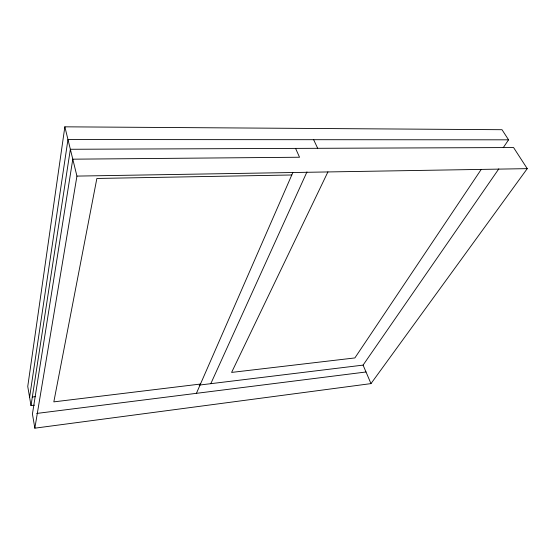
<?xml version="1.0" encoding="UTF-8"?>
<svg xmlns="http://www.w3.org/2000/svg" width="555" height="555" viewBox="0 0 555 555"><rect width="100%" height="100%" fill="white"/><g stroke="black" fill="none" stroke-linecap="round" stroke-linejoin="round"><path stroke-width="0.83" d="M503.219 147.706L508.574 139.825L502.011 129.71L64.852 126.824L27.75 386.453L31.011 405.601L34.445 405.185M29.602 397.331L67.967 139.541L508.574 139.825M31.011 405.601L70.36 149.274L513.569 147.54L527.25 168.644L370.983 383.609L34.847 428.176L32.433 413.981L72.788 159.181L299.54 157.238L295.565 148.393M34.847 428.176L76.937 176.095L64.852 126.824M196.421 393.335L292.804 172.667M210.803 383.678L306.957 171.918M327.936 171.87L231.601 372.419L354.874 357.933L481.261 169.351M199.162 385.101L363.081 365.107L498.813 168.866M36.727 413.44L366.022 371.982M200.473 384.046L53.828 401.869L96.861 178.46L291.791 174.985M32.183 397.026L35.624 396.617M76.937 176.095L527.25 168.644M313.637 139.7L317.682 148.303M363.081 365.107L370.983 383.609"/></g></svg>
